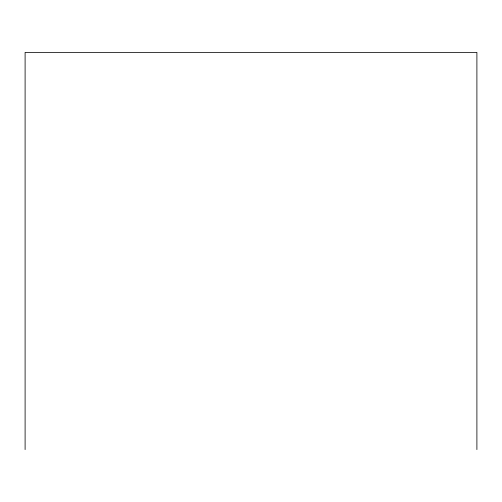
<?xml version="1.0" encoding="UTF-8"?>
<svg xmlns="http://www.w3.org/2000/svg" width="502" height="502" viewBox="0 0 502 502"><rect width="100%" height="100%" fill="white"/><g stroke="black" fill="none" stroke-linecap="round" stroke-linejoin="round"><path stroke-width="0.75" d="M476.9 449.597L476.9 52.403L25.1 52.403L25.1 449.597"/></g></svg>
